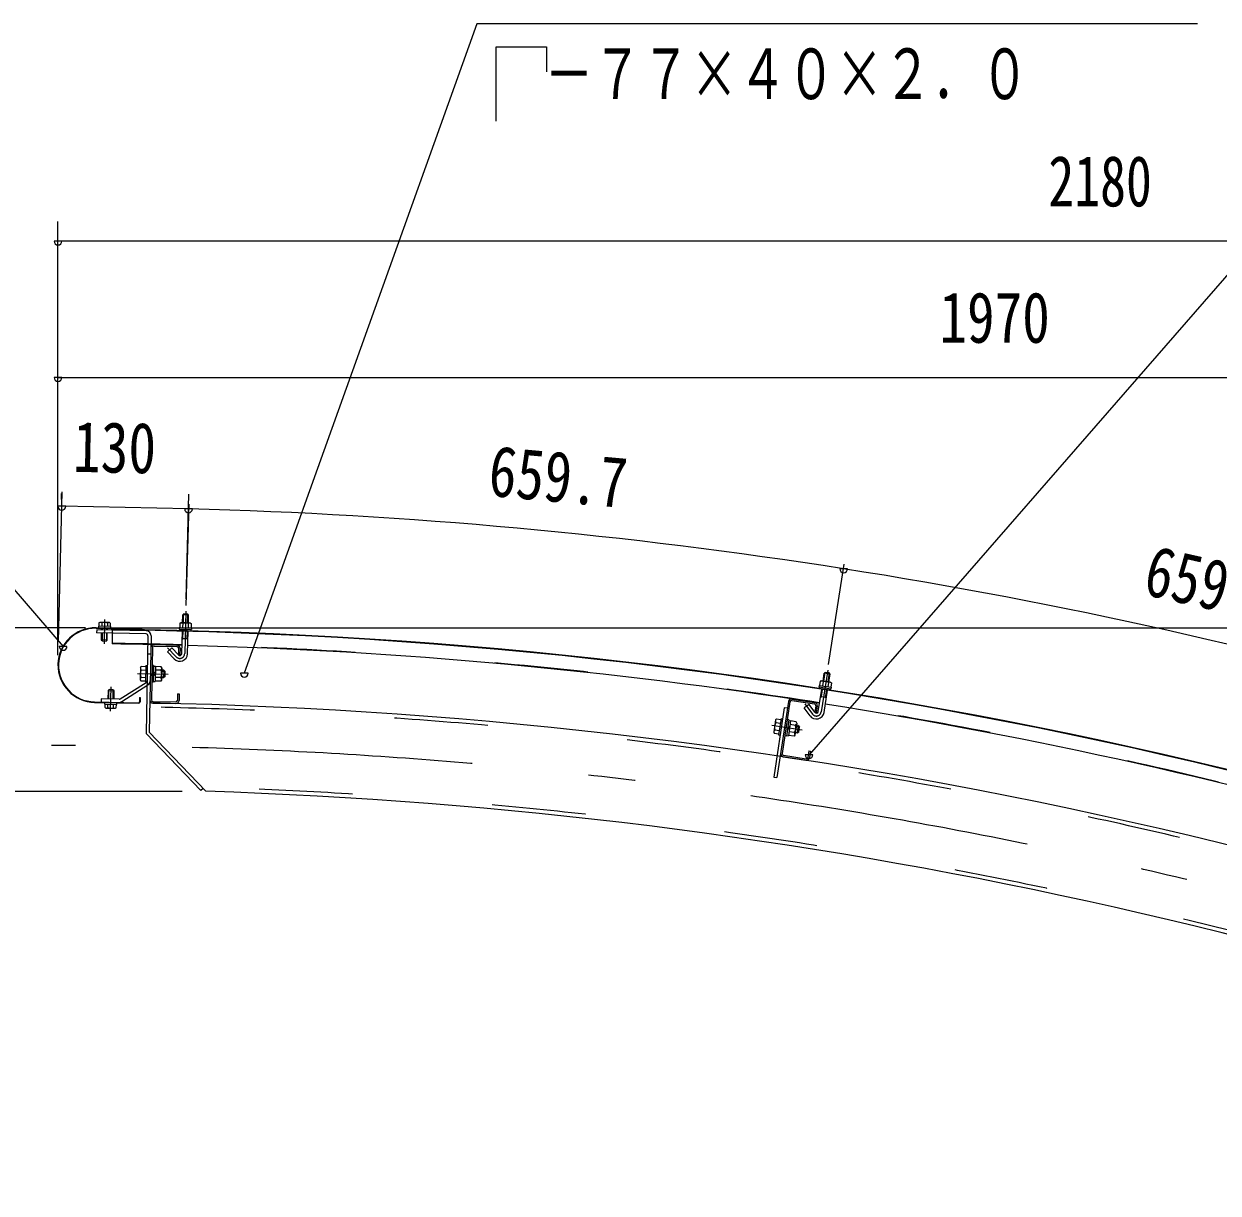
# Model space of a CAD drawing. Units: millimetres, scale not verified, with parts at other scales. Extents: x -25340 to 25344, y -10500 to 10500.
# Drawn here: x 15121 to 18186, y 5189 to 8190 of the extents above; entities that cross this region are included whole.
import ezdxf
from ezdxf.enums import TextEntityAlignment as Align

# ---------------------------------------------------------------- set-up
doc = ezdxf.new("R2010")
doc.units = ezdxf.units.MM
doc.header["$LTSCALE"] = 60
doc.linetypes.add('USER2', pattern=[10, 4, -6])
doc.linetypes.add('USER3', pattern=[24, 12, -5, 2, -5])
for name, color, linetype, lineweight in [('0-6_2-02BOLD', 7, 'Continuous', 18), ('0-7_2-12HIDDEN', 3, 'USER2', 18), ('0-8_2-22CENTER', 3, 'USER3', 18), ('0-9_2-42THIN', 4, 'Continuous', 18), ('0-A_2-52DIM', 3, 'Continuous', 18)]:
    doc.layers.add(name, color=color, linetype=linetype, lineweight=lineweight)
doc.styles.add('ＭＳ ゴシック', font='')
doc.styles.get('ＭＳ ゴシック').set_extended_font_data('MS Gothic')

msp = doc.modelspace()

# ---------------------------------------------------------------- linework, layer by layer
at = {"layer": '0-6_2-02BOLD'}
for p, q in [((15313.27, 6652.69), (15313.1, 6643.95)), ((15315.49, 6653.9), (15313.27, 6652.69)), ((15339.98, 6653.41), (15315.49, 6653.9)), ((15320.49, 6652.54), (15320.32, 6643.81)), ((15334.92, 6652.25), (15334.75, 6643.52)), ((15523.15, 6653.04), (15547.64, 6652.38)), ((15528.15, 6651.64), (15527.84, 6640.41)), ((15527.9, 6652.91), (15528.44, 6673.27)), ((15531.01, 6675.71), (15528.44, 6673.27)), ((15543.44, 6672.87), (15528.44, 6673.27)), ((15541, 6675.44), (15531.01, 6675.71)), ((15543.44, 6672.87), (15541, 6675.44)), ((15542.89, 6652.51), (15543.44, 6672.87)), ((15547.64, 6652.38), (15549.78, 6651.06)), ((15305.68, 6638.85), (15422.41, 6636.51)), ((15422.43, 6637.76), (15305.71, 6640.1)), ((15307.35, 6634.81), (15307.19, 6626.82)), ((15434.16, 6624.28), (15307.19, 6626.82)), ((15434.33, 6632.27), (15307.35, 6634.81)), ((15319.34, 6608.82), (15319.69, 6626.57)), ((15319.85, 6634.56), (15319.93, 6638.56)), ((15334.33, 6608.52), (15334.68, 6626.27)), ((15334.85, 6634.26), (15334.93, 6638.26)), ((15343.15, 6643.35), (15343.08, 6639.35)), ((15347.39, 6636.12), (15346.93, 6598.63)), ((15422.43, 6637.76), (15422.41, 6636.51)), ((15519.44, 6640.63), (15550.68, 6639.79)), ((15520.53, 6636.85), (15520.42, 6632.85)), ((15520.42, 6632.85), (15549.28, 6632.08)), ((15525.77, 6573.88), (15527.32, 6631.41)), ((15540.77, 6573.48), (15542.31, 6631.01)), ((15542.58, 6651.25), (15542.27, 6640.02)), ((15549.39, 6636.08), (15549.28, 6632.08)), ((15549.78, 6651.06), (15549.49, 6639.82)), ((15550.68, 6639.79), (15550.58, 6636.04)), ((15321.79, 6606.27), (15319.34, 6608.82)), ((15334.33, 6608.52), (15319.34, 6608.82)), ((15321.79, 6606.27), (15331.78, 6606.07)), ((15334.33, 6608.52), (15331.78, 6606.07)), ((15439.07, 6619.18), (15434.06, 6368.91)), ((15447.06, 6619.02), (15442.12, 6372.07)), ((15454.54, 6592.86), (15513.53, 6591.68)), ((15454.62, 6596.86), (15513.61, 6595.68)), ((15526.82, 6612.99), (15541.82, 6612.59)), ((15446.12, 6572.03), (15438.12, 6572.19)), ((15450.46, 6588.94), (15447.78, 6454.97)), ((15506.26, 6560.25), (15489.06, 6578.39)), ((15517.45, 6587.6), (15517.11, 6570.61)), ((15517.11, 6570.61), (15521.11, 6570.53)), ((15521.45, 6587.52), (15521.11, 6570.53)), ((15419.69, 6538.3), (15421.49, 6541.28)), ((15421.31, 6531.9), (15433.31, 6531.66)), ((15421.49, 6541.28), (15433.5, 6541.04)), ((15433.55, 6543.52), (15432.7, 6501.03)), ((15433.55, 6543.52), (15437.55, 6543.44)), ((15453.55, 6543.12), (15449.55, 6543.2)), ((15453.51, 6541.37), (15458.51, 6541.27)), ((15458.51, 6541.27), (15457.73, 6502.28)), ((15472.81, 6530.87), (15458.31, 6531.16)), ((15473, 6540.25), (15458.5, 6540.53)), ((15474.69, 6537.2), (15473, 6540.25)), ((15479.56, 6531.35), (15474.57, 6531.45)), ((15479.56, 6531.35), (15479.16, 6511.35)), ((15479.56, 6531.35), (15483.24, 6527.52)), ((15367.65, 6457.41), (15434.46, 6500.04)), ((15420.93, 6513.14), (15432.94, 6512.9)), ((15432.7, 6501.03), (15436.7, 6500.95)), ((15452.73, 6502.38), (15457.73, 6502.28)), ((15458.12, 6521.78), (15453.02, 6516.88)), ((15453.12, 6521.88), (15458.22, 6526.78)), ((15472.44, 6512.11), (15457.93, 6512.4)), ((15482.99, 6515.03), (15483.24, 6527.52)), ((17167.05, 6504.17), (17191.25, 6500.37)), ((17171.83, 6502.15), (17170.08, 6491.04)), ((17171.74, 6503.44), (17174.9, 6523.56)), ((17177.76, 6525.65), (17174.9, 6523.56)), ((17189.72, 6521.24), (17174.9, 6523.56)), ((17187.64, 6524.09), (17177.76, 6525.65)), ((17186.08, 6499.91), (17184.34, 6488.81)), ((17186.56, 6501.11), (17189.72, 6521.24)), ((17189.72, 6521.24), (17187.64, 6524.09)), ((17191.25, 6500.37), (17193.21, 6498.79)), ((17193.21, 6498.79), (17191.47, 6487.69)), ((15336.74, 6478.95), (15336.3, 6457.2)), ((15336.74, 6478.95), (15339.29, 6481.39)), ((15349.28, 6481.19), (15339.29, 6481.39)), ((15349.28, 6481.19), (15351.73, 6478.64)), ((15371.95, 6450.67), (15438.76, 6493.3)), ((15515.11, 6470.63), (15514.77, 6453.63)), ((17159.48, 6425.33), (17168.4, 6482.19)), ((17162.37, 6488.46), (17161.75, 6484.51)), ((17161.75, 6484.51), (17190.27, 6480.03)), ((17161.78, 6492.35), (17192.65, 6487.5)), ((17174.3, 6423.01), (17183.22, 6479.87)), ((17190.89, 6483.98), (17190.27, 6480.03)), ((17192.65, 6487.5), (17192.07, 6483.8)), ((15301.88, 6448.64), (15414.85, 6446.38)), ((15301.9, 6449.89), (15414.88, 6447.63)), ((15318.81, 6457.55), (15318.65, 6449.55)), ((15364.86, 6456.63), (15318.81, 6457.55)), ((15327.92, 6444.11), (15328, 6448.11)), ((15327.92, 6444.11), (15359.16, 6443.49)), ((15328.93, 6435.35), (15329.11, 6444.09)), ((15336.15, 6435.21), (15336.32, 6443.95)), ((15350.58, 6434.92), (15350.75, 6443.66)), ((15359.16, 6443.49), (15359.24, 6447.49)), ((15417.65, 6461.32), (15417.43, 6450.08)), ((15451.62, 6446.89), (15510.61, 6445.71)), ((15451.7, 6450.89), (15510.69, 6449.71)), ((17082.77, 6450.54), (17053.56, 6255.72)), ((17086.73, 6449.95), (17066.86, 6317.43)), ((17091.28, 6453.31), (17149.63, 6444.56)), ((17091.87, 6457.27), (17150.22, 6448.52)), ((17156.95, 6439.42), (17154.42, 6422.61)), ((17165.55, 6463.98), (17180.37, 6461.66)), ((15331.09, 6434.05), (15328.93, 6435.35)), ((17064.12, 6407.08), (17068.08, 6406.49)), ((17080.25, 6433.73), (17072.34, 6434.92)), ((17138.38, 6414.32), (17123.65, 6434.53)), ((17049.71, 6403.68), (17045.04, 6372.53)), ((17047.7, 6378.57), (17059.58, 6376.79)), ((17050.49, 6397.13), (17062.36, 6395.34)), ((17083.9, 6404.11), (17077.6, 6362.08)), ((17083.9, 6404.11), (17079.94, 6404.71)), ((17085.69, 6382.36), (17080.01, 6378.15)), ((17080.75, 6383.1), (17086.44, 6387.3)), ((17101.43, 6389.48), (17087.09, 6391.64)), ((17104.1, 6395.52), (17099.43, 6364.37)), ((17108.19, 6389.09), (17103.25, 6389.84)), ((17108.19, 6389.09), (17105.22, 6369.32)), ((17108.19, 6389.09), (17111.34, 6384.83)), ((17109.49, 6372.47), (17111.34, 6384.83)), ((15587.76, 6220.48), (15442.12, 6372.07)), ((17045.04, 6372.53), (17046.31, 6369.29)), ((17046.31, 6369.29), (17058.19, 6367.51)), ((17077.6, 6362.08), (17073.64, 6362.68)), ((17077.86, 6363.81), (17082.8, 6363.07)), ((17097.26, 6361.65), (17082.91, 6363.8)), ((17098.65, 6370.93), (17084.3, 6373.08)), ((17099.43, 6364.37), (17097.26, 6361.65)), ((17105.22, 6369.32), (17100.28, 6370.06)), ((17109.49, 6372.47), (17105.22, 6369.32)), ((17135.64, 6324.31), (17133.12, 6307.5)), ((17135.64, 6324.31), (17139.59, 6323.72)), ((17139.59, 6323.72), (17137.07, 6306.9)), ((17069.63, 6308.93), (17127.97, 6300.18)), ((17070.22, 6312.88), (17128.57, 6304.13))]:
    msp.add_line(p, q, dxfattribs=at)
for points in [[(15339.98, 6653.41), (15342.14, 6652.11), (15341.96, 6643.37)], [(15523.15, 6653.04), (15520.93, 6651.83), (15520.63, 6640.6)], [(15343.15, 6643.35), (15311.91, 6643.97), (15311.83, 6639.98)], [(15519.44, 6640.63), (15519.34, 6636.88), (15550.58, 6636.04)], [(15517.15, 6570.57), (15499.95, 6588.71), (15489.06, 6578.39)], [(15419.69, 6538.3), (15419.06, 6506.8), (15420.74, 6503.75), (15432.75, 6503.52)], [(15453.55, 6543.12), (15452.69, 6500.63), (15448.7, 6500.71)], [(15474.69, 6537.2), (15474.05, 6505.71), (15472.25, 6502.72), (15457.75, 6503.01)], [(15482.99, 6515.03), (15479.16, 6511.35), (15474.17, 6511.45)], [(17167.05, 6504.17), (17164.69, 6503.27), (17162.95, 6492.16)], [(15336.74, 6478.95), (15351.73, 6478.64), (15351.3, 6456.9)], [(15515.11, 6470.63), (15519.11, 6470.55), (15518.77, 6453.55)], [(17161.78, 6492.35), (17161.2, 6488.64), (17192.07, 6483.8)], [(15331.09, 6434.05), (15355.58, 6433.56), (15357.79, 6434.78), (15357.97, 6443.51)], [(15417.65, 6461.32), (15418.9, 6461.3), (15418.68, 6450.05)], [(17150.5, 6423.16), (17135.78, 6443.36), (17123.65, 6434.53)], [(17152.99, 6440.01), (17150.47, 6423.2), (17154.42, 6422.61)], [(17072.34, 6434.92), (17045.65, 6256.91), (17053.56, 6255.72)], [(17049.71, 6403.68), (17051.88, 6406.4), (17063.76, 6404.62)], [(17064.12, 6407.08), (17057.82, 6365.05), (17061.77, 6364.46)], [(17083.64, 6402.38), (17088.59, 6401.64), (17082.8, 6363.07)], [(17104.1, 6395.52), (17102.82, 6398.76), (17088.48, 6400.91)], [(15580.69, 6227.84), (15574.92, 6222.3), (15434.06, 6368.91)]]:
    msp.add_lwpolyline(points, dxfattribs=at)
for centre, radius, start, end in [((15316.79, 6648.09), 5.79, 50.30775, 88.854), ((15327.31, 6632.39), 21.27, 69.02267, 108.68311), ((15338.44, 6647.65), 5.79, 88.854, 127.38544), ((15524.42, 6647.21), 5.79, 49.93085, 88.46228), ((15534.82, 6631.44), 21.27, 68.63316, 108.29361), ((15546.06, 6646.63), 5.79, 88.46228, 127.00851), ((15303.79, 6544.37), 95.75, 88.854, 268.854), ((15303.79, 6544.37), 94.5, 88.854, 268.854), ((15191.39, -6161.8), 12797.62, 65.66528, 89.30167), ((15191.39, -6161.8), 12798.88, 65.66528, 89.30167), ((15434.06, 6619.28), 5, 358.854, 88.854), ((15434.06, 6619.28), 13, 358.854, 88.854), ((15191.39, -6161.8), 12761.37, 88.49597, 89.30167), ((15454.46, 6588.86), 8, 88.854, 178.854), ((15454.46, 6588.86), 4, 88.854, 178.854), ((15513.45, 6587.68), 4, 358.854, 88.854), ((15513.45, 6587.68), 8, 358.854, 88.854), ((15191.39, -6161.8), 12761.37, 81.1133, 88.42862), ((15520.77, 6574.01), 20, 223.46228, 358.48836), ((15520.77, 6574.01), 5, 223.46228, 358.51442), ((15445.52, 6522.03), 26.15, 157.82858, 199.87939), ((15426.85, 6536.48), 7.19, 178.854, 219.58083), ((15448.22, 6521.98), 26.15, 337.82858, 19.87941), ((15467.46, 6535.67), 7.19, 318.12717, 358.854), ((15426.29, 6508.34), 7.19, 138.12717, 178.854), ((15431.76, 6504.26), 5, 302.54407, 358.854), ((15431.76, 6504.26), 13, 302.54407, 358.854), ((15466.9, 6507.52), 7.19, 358.854, 39.58083), ((17167.56, 6498.23), 5.79, 42.54817, 81.07961), ((17175.85, 6481.25), 21.27, 61.25049, 100.91093), ((17188.95, 6494.87), 5.79, 81.07961, 119.62584), ((15364.96, 6461.63), 13, 268.854, 302.54407), ((15364.96, 6461.63), 5, 268.854, 302.54407), ((15414.93, 6450.13), 3.75, 268.854, 358.854), ((15414.93, 6450.13), 2.5, 268.854, 358.854), ((15191.39, -6161.8), 12611.38, 65.80466, 88.854), ((15451.78, 6454.89), 8, 178.854, 268.854), ((15451.78, 6454.89), 4, 178.854, 268.854), ((15510.77, 6453.71), 8, 268.854, 358.854), ((15510.77, 6453.71), 4, 268.854, 358.854), ((17090.69, 6449.36), 8, 81.47133, 171.47133), ((17090.69, 6449.36), 4, 81.47133, 171.47133), ((17149.03, 6440.61), 4, 351.47133, 81.47133), ((17149.03, 6440.61), 8, 351.47133, 81.47133), ((15191.39, -6161.8), 12761.37, 73.73062, 81.04594), ((15332.63, 6439.81), 5.79, 268.854, 307.38544), ((15343.76, 6455.08), 21.27, 249.02267, 288.68311), ((15354.27, 6439.38), 5.79, 230.30775, 268.854), ((17154.54, 6426.1), 20, 216.07961, 351.10568), ((17154.54, 6426.1), 5, 216.07961, 351.13176), ((17052.4, 6373.12), 7.19, 130.74449, 171.47133), ((17073.23, 6384.23), 26.15, 150.44592, 192.49673), ((17056.57, 6400.96), 7.19, 171.47133, 212.19815), ((17075.91, 6383.83), 26.15, 330.44592, 12.49673), ((17096.74, 6394.93), 7.19, 310.74449, 351.47133), ((17092.57, 6367.1), 7.19, 351.47133, 32.19815), ((17070.81, 6316.84), 8, 171.47133, 261.47133), ((17070.81, 6316.84), 4, 171.47133, 261.47133), ((17129.16, 6308.09), 8, 261.47133, 351.47133), ((17129.16, 6308.09), 4, 261.47133, 351.47133), ((15191.39, -6161.8), 12388.63, 67.05199, 88.16655)]:
    msp.add_arc(centre, radius, start, end, dxfattribs=at)
at = {"layer": '0-7_2-12HIDDEN'}
for radius, start, end in [(12762.62, 88.49596, 89.30167), (12762.62, 81.1133, 88.42862), (12762.62, 73.73062, 81.04594), (12600.87, 65.80389, 88.854), (12399.12, 67.01985, 88.21622)]:
    msp.add_arc((15191.39, -6161.8), radius, start, end, dxfattribs=at)
at = {"layer": '0-8_2-22CENTER'}
for p, q in [((15536.19, 6682.45), (15533.27, 6573.67)), ((15327.88, 6661.16), (15326.63, 6598.67)), ((15489.35, 6589), (15511.7, 6565.41)), ((17183.76, 6531.66), (17166.89, 6424.16)), ((15411.88, 6522.7), (15490.62, 6521.12)), ((15343.19, 6426.31), (15344.44, 6488.79)), ((17125.3, 6445.01), (17144.44, 6418.74)), ((17117.84, 6377.54), (17039.96, 6389.22))]:
    msp.add_line(p, q, dxfattribs=at)
for centre, radius, start, end in [((15520.77, 6574.01), 12.5, 223.4623, 358.4623), ((17154.54, 6426.1), 12.5, 216.07962, 351.07962), ((15191.39, -6161.8), 12500, 65.24121, 90)]:
    msp.add_arc(centre, radius, start, end, dxfattribs=at)
at = {"layer": '0-9_2-42THIN'}
for p, q in [((15529.89, 6652.85), (15530.5, 6675.22)), ((15540.89, 6652.56), (15541.49, 6674.92)), ((15321.69, 6626.53), (15321.3, 6606.78)), ((15321.93, 6638.52), (15321.85, 6634.52)), ((15332.69, 6626.3), (15332.29, 6606.56)), ((15332.93, 6638.3), (15332.84, 6634.3)), ((15539.82, 6612.64), (15540.32, 6631.07)), ((15541.73, 6609.12), (15539.82, 6612.64)), ((15474.52, 6528.95), (15482.02, 6528.8)), ((15474.22, 6513.95), (15481.72, 6513.8)), ((17173.72, 6503.13), (17177.19, 6525.23)), ((17184.58, 6501.42), (17188.05, 6523.52)), ((15338.3, 6457.16), (15338.78, 6480.9)), ((15349.3, 6456.94), (15349.78, 6480.68)), ((17178.39, 6461.97), (17181.25, 6480.18)), ((17179.83, 6458.24), (17178.39, 6461.97)), ((17102.88, 6387.36), (17110.3, 6386.25)), ((17100.65, 6372.53), (17108.07, 6371.42))]:
    msp.add_line(p, q, dxfattribs=at)
for points in [[(15526.73, 6609.53), (15528.82, 6612.94), (15529.32, 6631.36)], [(17165.01, 6460.56), (17167.52, 6463.68), (17170.38, 6481.88)]]:
    msp.add_lwpolyline(points, dxfattribs=at)
at = {"layer": '0-A_2-52DIM'}
for p, q in [((16283.04, 8189.93), (15686.21, 6523.4)), ((18133.04, 8189.93), (16283.04, 8189.93)), ((18770.38, 8189.93), (17135.75, 6314.39)), ((16333.04, 8131.38), (16461.83, 8131.38)), ((16333.04, 7939.93), (16333.04, 8131.38)), ((16461.83, 8131.38), (16461.83, 8066.98)), ((15208.04, 6569.37), (15208.04, 7682.46)), ((15218.04, 7632.46), (15198.04, 7632.46)), ((20658.04, 7632.46), (15208.04, 7632.46)), ((14533.04, 7389.93), (15221.17, 6592.25)), ((15218.04, 7282.46), (15198.04, 7282.46)), ((15208.04, 7282.47), (20658.04, 7282.47)), ((15209.23, 6604.68), (15218.62, 6989.38)), ((15217.87, 6951.89), (15216.83, 6984.95)), ((15536.93, 6714.19), (15544, 6982.87)), ((15227.87, 6951.89), (15207.87, 6951.89)), ((15543.25, 6945.38), (15217.87, 6951.89)), ((15553.25, 6945.38), (15533.25, 6945.38)), ((15543.57, 6957.15), (15536.58, 6697.1)), ((17186.03, 6546.14), (17226.38, 6803.15)), ((17234.55, 6791.51), (17214.55, 6791.51)), ((15278.79, 6639.93), (13708.04, 6639.93)), ((15328.79, 6640.12), (19508.39, 6640.12)), ((15231.17, 6592.25), (15211.17, 6592.25)), ((15696.21, 6523.4), (15676.21, 6523.4)), ((17145.75, 6314.39), (17125.75, 6314.39)), ((15526.42, 6219.93), (14058.04, 6219.93))]:
    msp.add_line(p, q, dxfattribs=at)
for centre, radius, start, end in [((15208.04, 7632.46), 10, 180, 0), ((15208.04, 7282.46), 10, 180, 0), ((15217.87, 6951.89), 10, 180, 0), ((15543.25, 6945.38), 10, 180, 0), ((15191.38, -6161.88), 13111.98, 81.07959, 88.46222), ((17224.55, 6791.51), 10, 180, 0), ((15191.37, -6161.88), 13111.99, 73.69698, 81.07959), ((15221.17, 6592.25), 10, 180, 0), ((15686.21, 6523.4), 10, 180, 0), ((17135.75, 6314.39), 10, 180, 0)]:
    msp.add_arc(centre, radius, start, end, dxfattribs=at)

# ---------------------------------------------------------------- texts
at = {"layer": '0-A_2-52DIM', "color": 7, "style": 'ＭＳ ゴシック'}
for s, width, p in [('\u3000－７７×４０×２．０', 0.7, (16333.04, 7957.7)), ('2180', 0.75, (17750.01, 7682.46)), ('1970', 0.8, (17470.35, 7332.46))]:
    msp.add_text(s, height=130.2, dxfattribs=dict(at, width=width)).set_placement(p, align=Align.BOTTOM_LEFT)
at = {"layer": '0-A_2-52DIM', "color": 7, "style": 'ＭＳ ゴシック', "width": 0.8}
for s, rotation, p in [('130', 358.854, (15245.17, 7001.35)), ('659.7', 354.771, (16305.91, 6940.55)), ('659.7', 347.388, (17980.27, 6688.73))]:
    msp.add_text(s, height=130.2, rotation=rotation, dxfattribs=at).set_placement(p, align=Align.BOTTOM_LEFT)

doc.saveas('drawing.dxf')
